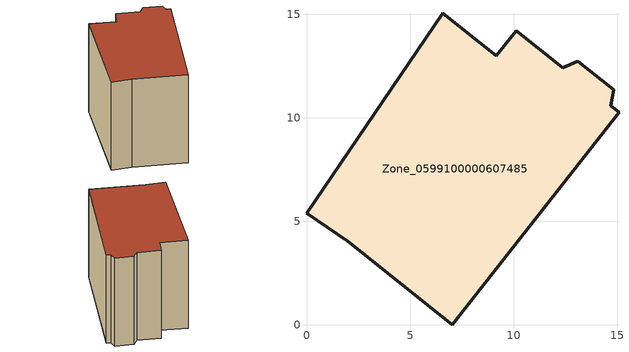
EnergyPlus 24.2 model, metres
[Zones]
Zone_0599100000607485
 floor ground (C_G): 13.09,12.74 14.84,11.35 14.7,10.58 15.09,10.27 7.04,0 1.98,4.05 0,5.4 6.57,15.06 9.15,12.99 10.12,14.2 12.36,12.41 z0
 wall outside (C_F): 7.04,0 15.09,10.27 14.7,10.58 14.84,11.35 13.09,12.74 12.36,12.41 10.12,14.2 9.15,12.99 6.57,15.06 0,5.4 1.98,4.05 7.04,0 z0:12.26
 roof outside (C_R): 6.57,15.06 0,5.4 1.98,4.05 7.04,0 15.09,10.27 14.7,10.58 14.84,11.35 13.09,12.74 12.36,12.41 10.12,14.2 9.15,12.99 z12.26
[BUILDING]
Pand.0599100000607485: North Axis=0; Terrain=City; Loads Convergence Tolerance Value=0.04; Temperature Convergence Tolerance Value=0.4; Solar Distribution=FullExterior; Maximum Number of Warmup Days=25; Minimum Number of Warmup Days=1
[Site:Location]
Rotterdam.The.Hague.AP_ZH_NLD Design_Conditions: Latitude=51.96; Longitude=4.45; Time Zone=1; Elevation=-4.5
[SITE:GROUNDTEMPERATURE:BUILDINGSURFACE]
18, 18, 18, 18, 18, 18, 18, 18, 18, 18, 18, 18
[MATERIAL] Thermal Absorptance=0.9; Solar Absorptance=0.7; Visible Absorptance=0.7
Name | Roughness | Thickness | Conductivity | Density | Specific Heat
G.TC.1946 | MediumSmooth | 0.15 | 1 | 540 | 1210
F.TC.1946 | Rough | 0.3 | 0.857143 | 1920 | 840
R.TC.1946 | MediumRough | 0.2 | 0.909091 | 1500 | 1000
[CONSTRUCTION]
C_G: G.TC.1946
C_F: F.TC.1946
C_R: R.TC.1946
[ZONE]
Zone_0599100000607485: Type=1; Multiplier=1; Ceiling Height=Autocalculate; Volume=Autocalculate; Floor Area=autocalculate; Part of Total Floor Area=Yes
[ZONEINFILTRATION:DESIGNFLOWRATE]
Infil_Zone_0599100000607485: Zone or ZoneList or Space or SpaceList=Zone_0599100000607485; Schedule=AlwaysOn; Design Flow Rate Calculation Method=Flow/Area; Flow Rate per Floor Area=0.003; Constant Term Coefficient=1; Temperature Term Coefficient=0; Velocity Term Coefficient=0; Velocity Squared Term Coefficient=0
[HVACTEMPLATE:ZONE:IDEALLOADSAIRSYSTEM]
Zone_0599100000607485: Maximum Heating Supply Air Temperature=50; Minimum Cooling Supply Air Temperature=13; Maximum Heating Supply Air Humidity Ratio=0.0156; Minimum Cooling Supply Air Humidity Ratio=0.0077; Heating Limit=NoLimit; Cooling Limit=NoLimit; Dehumidification Control Type=ConstantSensibleHeatRatio; Cooling Sensible Heat Ratio=0.7; Dehumidification Setpoint=60; Humidification Control Type=None; Humidification Setpoint=30; Outdoor Air Method=None; Outdoor Air Flow Rate per Person=0.00944; Outdoor Air Flow Rate per Zone Floor Area=0; Outdoor Air Flow Rate per Zone=0; Demand Controlled Ventilation Type=None; Outdoor Air Economizer Type=NoEconomizer; Heat Recovery Type=None; Sensible Heat Recovery Effectiveness=0.7; Latent Heat Recovery Effectiveness=0.65
[ZONECONTROL:THERMOSTAT]
ThermostatControl_Zone_0599100000607485: Zone or ZoneList=Zone_0599100000607485; Control Type Schedule=DualSetpointControlType; Control 1=Thermostat_Zone_0599100000607485; Temperature Difference Between Cutout And Setpoint=0
[THERMOSTATSETPOINT:DUALSETPOINT]
Thermostat_Zone_0599100000607485: Heating Setpoint Temperature Schedule=HeatingSetpoint_Zone_0599100000607485; Cooling Setpoint Temperature Schedule=CoolingSetpoint_Zone_0599100000607485
[SCHEDULE:COMPACT]
HeatingSetpoint_Zone_0599100000607485: Through: 12/31, For: AllDays, Until: 24:00, 21
CoolingSetpoint_Zone_0599100000607485: Through: 12/31, For: AllDays, Until: 24:00, 24
DualSetpointControlType: Through: 12/31, For: AllDays, Until: 24:00, 4
AlwaysOn: Through: 12/31, For: AllDays, Until: 24:00, 1
